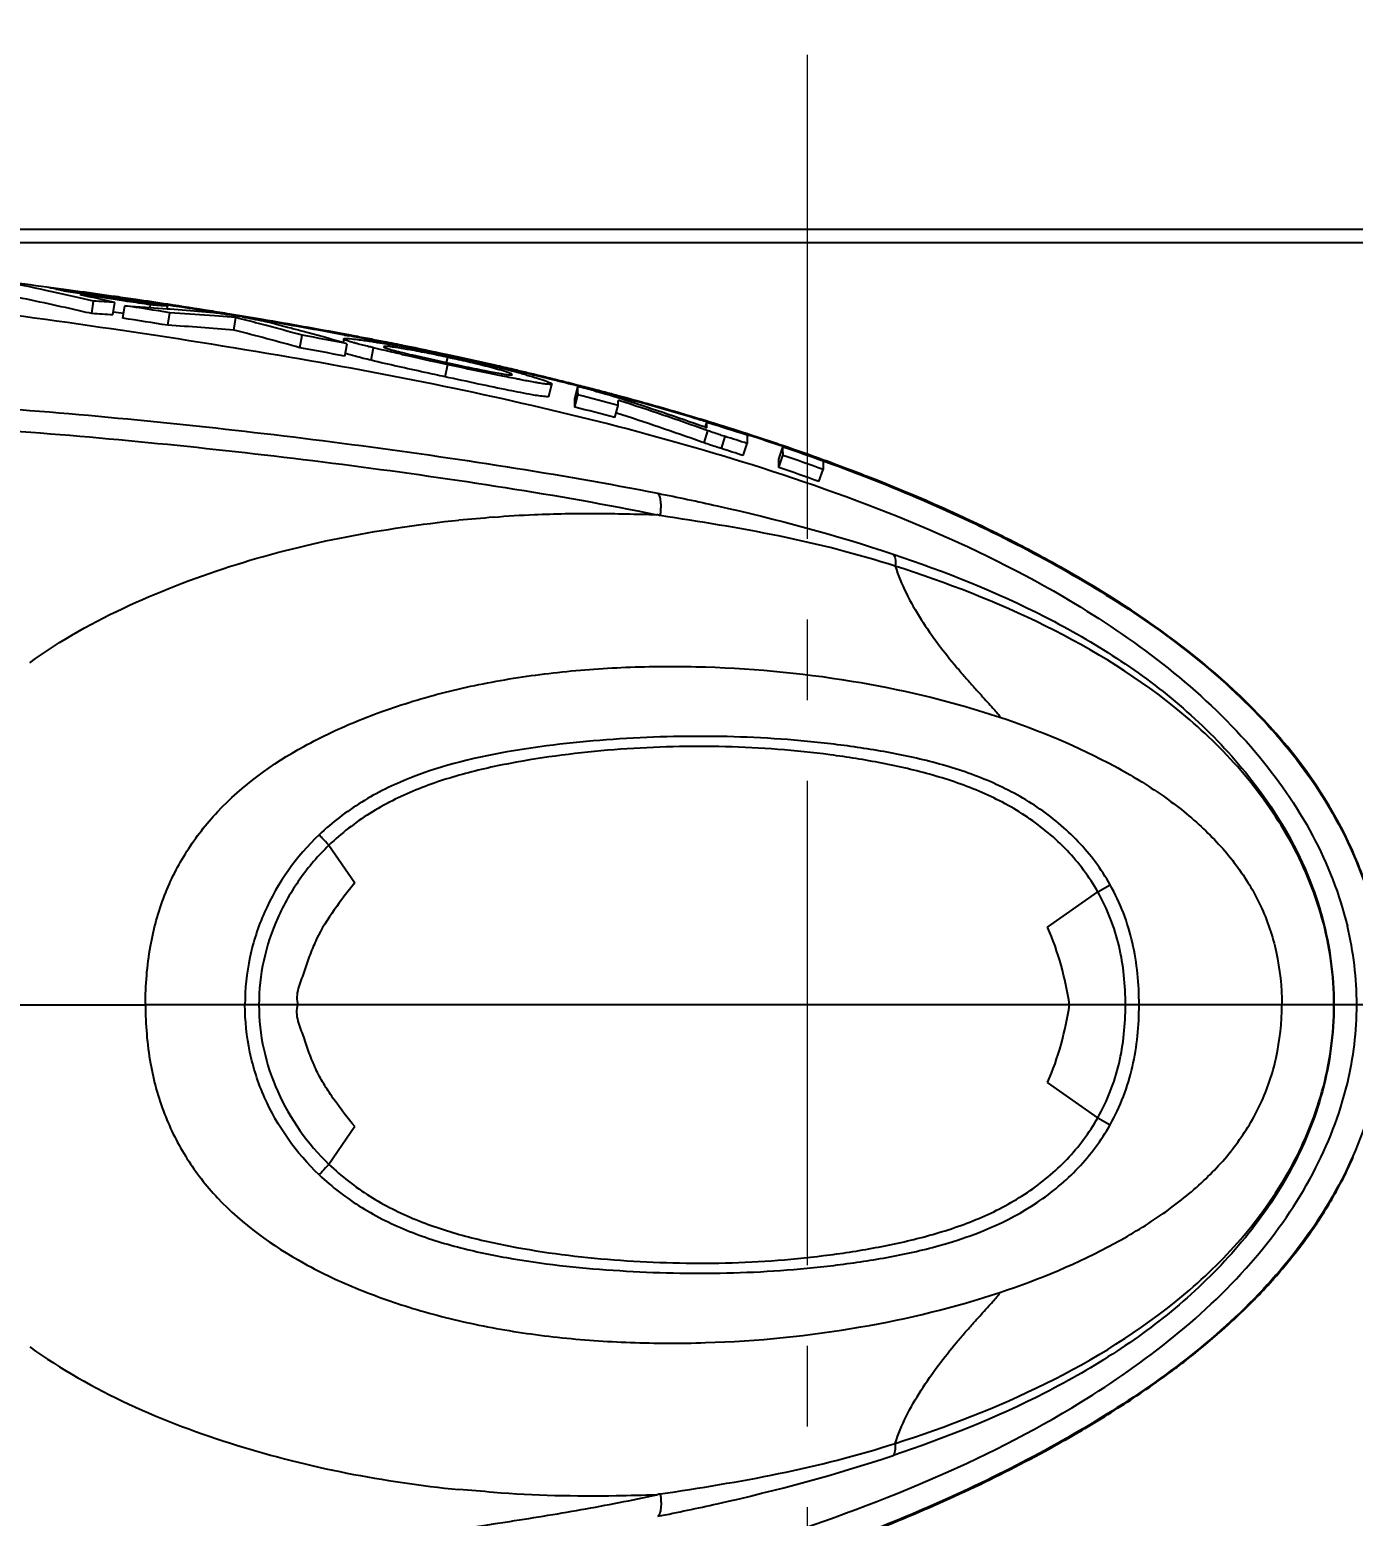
# Model space of a CAD drawing. Header units: millimetres. Extents: x 4086 to 8300, y 123 to 1549.
# Drawn here: x 6913.1 to 6965.2, y 652.8 to 711.3 of the extents above; entities that cross this region are included whole.
import ezdxf
from ezdxf import colors
from ezdxf.entities.mleader import LeaderData, LeaderLine
from ezdxf.math import Vec2, Vec3

# ---------------------------------------------------------------- set-up
doc = ezdxf.new("R2010")
doc.units = ezdxf.units.MM
doc.linetypes.add('CENTER2', pattern=[28.575, 19.05, -3.175, 3.175, -3.175])
doc.layers.add('00_COMPONENTS', color=7, linetype='Continuous')
for name, color, linetype, lineweight in [('中心线层', 7, 'CENTER2', 0), ('标注层', 7, 'Continuous', 0), ('细线层', 7, 'Continuous', 0)]:
    doc.layers.add(name, color=color, linetype=linetype, lineweight=lineweight)
doc.styles.get("Standard").update_dxf_attribs({"font": 'simsun.ttc'})
doc.styles.add('思源黑', font='SourceHanSansCN-Normal.ttf')
doc.dimstyles.new('半径标注', dxfattribs={"dimtxt": 7, "dimasz": 6, "dimexe": 1.25, "dimexo": 0.625, "dimgap": 1, "dimtad": 1, "dimtoh": 1, "dimlfac": 2, "dimdsep": 46, "dimtxsty": '思源黑', "dimcen": 2.5, "dimadec": 0, "dimazin": 0, "dimtfac": 1, "dimtmove": 0, "dimatfit": 3, "dimfxl": 1, "dimarcsym": 0})
doc.dimstyles.new('尺寸标注_细节_1_2比例', dxfattribs={"dimtxt": 7, "dimasz": 6, "dimexe": 2, "dimexo": 1.5, "dimgap": 1, "dimtad": 1, "dimlfac": 2, "dimdsep": 46, "dimtxsty": '思源黑', "dimcen": 0.09, "dimadec": 0, "dimazin": 0, "dimtp": 0.01, "dimtm": 0.01, "dimtfac": 1, "dimtofl": 0, "dimtmove": 0, "dimatfit": 3, "dimfxl": 1, "dimtolj": 1, "dimarcsym": 0})

# ---------------------------------------------------------------- blocks, each defined once
blk = doc.blocks.new('*D1549')
at = {"color": 0, "lineweight": -2}
for p, q in [((6775.201, 718.53), (6817.896, 765.879)), ((6978.065, 765.879), (6817.896, 765.879)), ((6769.174, 711.846), (6771.183, 714.074)), ((6765.156, 707.39), (6761.138, 702.934))]:
    blk.add_line(p, q, dxfattribs=at)
at = {"color": 0}
for points in [[(6774.458, 719.199), (6775.944, 717.86), (6771.183, 714.074)], [(6765.899, 706.72), (6764.413, 708.059), (6769.174, 711.846)]]:
    blk.add_solid(points, dxfattribs=at)
at = {"layer": 'Defpoints', "color": 0}
for p in [(6771.183, 714.074), (6769.174, 711.846)]:
    blk.add_point(p, dxfattribs=at)
at = {"color": 0, "insert": (6900.587, 773.972), "char_height": 7, "attachment_point": 5}
blk.add_mtext('\\A1;{\\fSource Han Sans CN Normal|b0|i0|c134|p34;φ6{\\H0.7x;\\S+0.012^ 0;} \\C7;Penetration\\C256; (Locating Hole)}', dxfattribs=at)
blk = doc.blocks.new('*D1559')
at = {"layer": 'Defpoints', "color": 0}
for p in [(6884.678, 702.96), (6884.678, 642.96), (6984.824, 642.96)]:
    blk.add_point(p, dxfattribs=at)
at = {"layer": '细线层', "color": 0, "lineweight": -2}
for p, q in [((6886.178, 702.96), (6986.824, 702.96)), ((6984.824, 696.96), (6984.824, 648.96)), ((6886.178, 642.96), (6986.824, 642.96))]:
    blk.add_line(p, q, dxfattribs=at)
at = {"layer": '细线层', "color": 0}
for points in [[(6985.824, 696.96), (6983.824, 696.96), (6984.824, 702.96)], [(6983.824, 648.96), (6985.824, 648.96), (6984.824, 642.96)]]:
    blk.add_solid(points, dxfattribs=at)
at = {"layer": '细线层', "color": 0, "insert": (6980.198, 672.96), "char_height": 7, "attachment_point": 5, "rotation": 90, "style": '思源黑'}
blk.add_mtext('\\A1;120', dxfattribs=at)
blk = doc.blocks.new('*D1560')
at = {"layer": 'Defpoints', "color": 0}
for p in [(6879.829, 703.489), (7003.528, 703.489), (6879.829, 642.431)]:
    blk.add_point(p, dxfattribs=at)
at = {"layer": '细线层', "color": 0, "lineweight": -2}
for p, q in [((6881.329, 703.489), (7005.528, 703.489)), ((7003.528, 648.431), (7003.528, 697.489)), ((6881.329, 642.431), (7005.528, 642.431))]:
    blk.add_line(p, q, dxfattribs=at)
at = {"layer": '细线层', "color": 0}
for points in [[(7004.528, 697.489), (7002.528, 697.489), (7003.528, 703.489)], [(7002.528, 648.431), (7004.528, 648.431), (7003.528, 642.431)]]:
    blk.add_solid(points, dxfattribs=at)
at = {"layer": '细线层', "color": 0, "insert": (6998.902, 672.96), "char_height": 7, "attachment_point": 5, "rotation": 90, "style": '思源黑'}
blk.add_mtext('\\A1;122.12', dxfattribs=at)

msp = doc.modelspace()

# ---------------------------------------------------------------- linework, layer by layer
at = {"layer": '00_COMPONENTS', "color": 7, "linetype": 'Continuous'}
for p, q in [((6914.3883, 700.9289), (6913.7256, 701.0736)), ((6913.8402, 701.1896), (6913.7534, 701.2011)), ((6914.4237, 701.1118), (6913.8402, 701.1896)), ((6914.1065, 701.1247), (6914.4198, 701.0827)), ((6914.4407, 700.9174), (6914.3883, 700.9289)), ((6914.4164, 701.0585), (6915.0629, 700.9676)), ((6914.4198, 701.0827), (6915.0667, 700.9946)), ((6915.0703, 701.0239), (6914.4237, 701.1118)), ((6915.0259, 700.7864), (6914.4407, 700.9174)), ((6915.0556, 700.9166), (6915.5192, 700.8123)), ((6915.0629, 700.9676), (6915.6327, 700.8861)), ((6915.6327, 700.8861), (6915.8061, 700.8611)), ((6915.8061, 700.8611), (6916.4543, 700.7663)), ((6915.5998, 700.6549), (6915.0259, 700.7864)), ((6915.5275, 700.1605), (6915.5998, 700.6549)), ((6916.3564, 700.108), (6916.43, 700.6022)), ((6916.8547, 700.654), (6916.4467, 700.7147)), ((6916.4543, 700.7663), (6916.8622, 700.7057)), ((6916.4582, 700.7992), (6916.8661, 700.7404)), ((6916.7529, 699.978), (6916.8277, 700.472)), ((6916.8277, 700.472), (6917.8348, 700.4036)), ((6916.9251, 700.6434), (6916.8547, 700.654)), ((6916.8622, 700.7057), (6917.1693, 700.6597)), ((6917.8263, 700.4038), (6917.8417, 700.5041)), ((6917.8348, 700.4036), (6917.9739, 700.3937)), ((6917.9739, 700.3937), (6918.4985, 700.3553)), ((6918.4905, 700.3551), (6918.506, 700.4547)), ((6918.4985, 700.3553), (6918.6099, 700.347)), ((6918.5119, 700.4958), (6918.559, 700.4886)), ((6918.6099, 700.347), (6919.0882, 700.3105)), ((6919.0882, 700.3105), (6920.1709, 700.2238)), ((6916.7815, 700.1596), (6916.373, 700.2205)), ((6918.5204, 699.7037), (6918.5988, 700.1972)), ((6920.3535, 700.0705), (6920.1604, 700.0854)), ((6920.1729, 700.2366), (6920.2248, 700.2282)), ((6921.2011, 700.0028), (6920.3535, 700.0705)), ((6921.4501, 700.0611), (6920.9605, 700.1416)), ((6921.1181, 699.5101), (6921.2011, 700.0028)), ((6921.6059, 700.0352), (6921.4501, 700.0611)), ((6921.9502, 699.9447), (6922.2344, 699.8965)), ((6922.196, 699.7452), (6922.0824, 699.7751)), ((6923.7154, 698.8176), (6923.8053, 699.309)), ((6925.4423, 699.1608), (6925.4131, 699.0077)), ((6925.4422, 699.1608), (6925.4436, 699.1636)), ((6925.4721, 699.3179), (6925.6343, 699.2874)), ((6925.638, 699.3207), (6925.4769, 699.351)), ((6925.8219, 699.2859), (6925.638, 699.3207)), ((6925.4824, 698.4858), (6925.5768, 698.9764)), ((6926.5203, 698.3231), (6926.6174, 698.8132)), ((6926.9812, 699.0277), (6927.0356, 699.017)), ((6927.0048, 698.8597), (6927.0017, 698.856)), ((6929.5919, 698.5255), (6929.5386, 698.5369)), ((6929.967, 698.4446), (6929.5919, 698.5255)), ((6929.425, 697.6744), (6929.5306, 698.1627)), ((6929.4859, 698.2333), (6929.5302, 698.439)), ((6929.53, 698.4952), (6929.5886, 698.4826)), ((6929.5754, 698.4292), (6929.5302, 698.439)), ((6929.532, 698.5041), (6929.5872, 698.4923)), ((6929.5872, 698.4923), (6929.8372, 698.4385)), ((6931.057, 698.1696), (6931.3801, 698.0965)), ((6932.0708, 697.7586), (6932.0679, 697.7662)), ((6933.5107, 696.9034), (6933.6302, 697.3885)), ((6933.6304, 697.3902), (6933.6301, 697.3885)), ((6933.6312, 697.3923), (6933.6304, 697.3902)), ((6934.6688, 697.3382), (6934.3819, 697.411)), ((6933.5116, 696.9072), (6933.5109, 696.9051)), ((6934.5292, 696.8061), (6934.6528, 697.2902)), ((6934.5324, 696.4816), (6934.6559, 696.9657)), ((6935.1226, 697.1884), (6935.2834, 697.1467)), ((6936.269, 696.8327), (6936.3254, 696.8147)), ((6936.2797, 696.8828), (6936.3297, 696.8694)), ((6936.3361, 696.9009), (6936.2873, 696.9141)), ((6936.1108, 696.0675), (6936.2408, 696.5499)), ((6936.2994, 696.7295), (6936.2419, 696.7479)), ((6939.6585, 695.6884), (6939.7242, 695.665)), ((6939.6645, 695.6832), (6939.7233, 695.8755)), ((6939.724, 695.8753), (6939.7835, 695.8571)), ((6939.7296, 695.8931), (6939.7919, 695.8741)), ((6939.7996, 695.9053), (6939.7391, 695.9238)), ((6939.6182, 695.0738), (6939.5268, 695.1066)), ((6939.6182, 695.0738), (6939.7645, 695.5514)), ((6939.7645, 695.5514), (6939.6931, 695.5771)), ((6940.2995, 694.8481), (6940.4492, 695.3248)), ((6941.1557, 694.575), (6941.3095, 695.0503)), ((6941.3176, 695.3941), (6941.4112, 695.3637)), ((6941.4179, 695.3947), (6941.3271, 695.4242)), ((6942.5581, 694.4353), (6942.7196, 694.9081)), ((6942.5603, 694.1074), (6942.7219, 694.5802)), ((6944.1273, 693.5552), (6944.2977, 694.0249)), ((6944.1909, 694.4111), (6944.3055, 694.3695)), ((6944.3055, 694.3695), (6944.4139, 694.33)), ((6944.4197, 694.3608), (6944.3161, 694.3985)), ((6951.2129, 691.4715), (6951.1423, 691.5066)), ((6924.8592, 679.24), (6925.8811, 677.7545)), ((6955.1056, 677.4081), (6955.5911, 677.6837)), ((6953.1309, 676.0145), (6955.1058, 677.4083)), ((6906.0329, 672.9596), (6917.6392, 672.9595)), ((6962.3464, 672.9595), (6917.6398, 672.9592)), ((6964.3983, 672.9595), (6962.3462, 672.9596)), ((6966.402, 672.9595), (6964.398, 672.9593)), ((6955.1058, 668.5108), (6953.1309, 669.9045)), ((6925.8811, 668.1645), (6924.8592, 666.6791)), ((6955.1059, 668.5108), (6955.5915, 668.2352))]:
    msp.add_line(p, q, dxfattribs=at)
for centre, radius, start, end in [((6878.7336, 443.8191), 259.7532, 82.251805, 82.636074), ((6880.8162, 548.3705), 156.209, 77.838034, 78.474834), ((6878.6985, 536.2911), 168.5944, 77.768801, 77.999235), ((6879.5446, 451.4358), 251.9955, 81.579358, 81.898961), ((6881.4701, 456.6441), 246.6493, 81.844871, 82.171275), ((6881.0944, 453.3347), 250.0086, 81.867524, 82.189383), ((6887.6384, 577.8759), 126.0584, 76.797168, 77.22202), ((6904.9772, 526.6604), 174.3184, 86.232915, 86.506339), ((6882.009, 459.7512), 243.5273, 81.677947, 81.866986), ((6879.8036, 456.0094), 247.2504, 80.972614, 81.387949), ((6883.0165, 467.3569), 235.8254, 81.343195, 81.747451), ((6880.4121, 457.2607), 246.1064, 81.252095, 81.46794), ((6880.9378, 459.97), 243.4015, 81.121093, 81.439434), ((6883.0189, 466.6349), 236.5699, 81.369953, 81.678674), ((6901.4521, 476.0281), 225.0735, 85.654508, 85.824084), ((6884.8192, 478.467), 224.6016, 80.942356, 81.371077), ((6884.6759, 478.2303), 224.8262, 80.915772, 81.332052), ((6886.3659, 488.2087), 214.7379, 80.729144, 80.940699), ((6904.9233, 526.1671), 174.3162, 86.239393, 86.512392), ((6879.8032, 456.0065), 246.7537, 80.972628, 81.387957), ((6907.0288, 528.0648), 172.0232, 85.301994, 86.16962), ((6907.9265, 540.1796), 160.373, 85.624981, 86.184323), ((6884.5112, 481.6218), 221.5096, 80.401768, 80.530118), ((6888.6719, 572.2932), 131.7873, 75.314176, 75.709892), ((6888.0973, 498.7218), 204.0831, 80.369133, 80.549764), ((6894.8521, 595.6886), 107.5893, 74.388788, 75.276737), ((6886.8213, 561.0692), 143.2536, 75.219416, 75.689054), ((6890.1163, 510.8279), 191.7772, 79.376265, 80.358877), ((6890.9556, 515.2676), 187.2924, 79.378665, 80.384429), ((6893.3347, 590.0915), 112.8908, 74.388373, 75.752633), ((6891.1039, 577.3764), 126.3934, 74.987061, 75.210626), ((6888.1855, 504.6875), 197.8542, 79.106471, 79.628445), ((6894.366, 589.5023), 113.8364, 74.1775, 74.991962), ((6893.1429, 527.1196), 175.2068, 79.039745, 79.312874), ((6893.5983, 529.4019), 172.9131, 79.043722, 79.259716), ((6894.0124, 531.6162), 170.627, 78.859173, 79.039308), ((6894.4067, 533.5791), 168.6583, 78.84328, 79.043651), ((6888.1858, 504.688), 197.3541, 79.106538, 79.628511), ((6894.963, 536.4312), 165.719, 78.568575, 78.840786), ((6895.3065, 538.1362), 164.0134, 78.568734, 78.843615), ((6917.7384, 645.2848), 54.4971, 78.928807, 79.763162), ((6976.9229, 918.929), 225.796, 257.416373, 257.884101), ((6895.9144, 541.1401), 160.915, 78.342141, 78.568314), ((6897.1225, 547.0504), 154.9161, 77.921642, 78.573657), ((6915.0946, 631.6604), 68.3757, 78.208661, 78.947036), ((6913.4626, 623.7548), 76.4479, 77.867384, 78.222071), ((6917.1308, 640.8267), 58.9315, 77.854, 78.209491), ((6997.1592, 1009.7828), 318.8742, 257.7554, 258.045936), ((6917.4857, 642.436), 57.2836, 77.523744, 77.816047), ((6898.8682, 555.083), 146.6625, 77.321802, 77.809786), ((6899.4244, 557.7244), 143.9966, 77.175799, 77.754189), ((6900.5548, 562.5573), 139.0003, 76.877924, 77.187355), ((6900.6941, 563.3231), 138.2558, 76.862517, 77.173875), ((6919.7602, 650.7132), 48.763, 75.66729, 76.200678), ((6921.3563, 656.9778), 42.2982, 75.250731, 75.661299), ((6901.4065, 566.2148), 135.2449, 76.645734, 76.877536), ((6901.418, 566.4281), 135.0674, 76.629734, 76.862186), ((6958.4839, 827.2566), 132.2955, 258.05911, 258.276635), ((6924.22, 667.8351), 31.0697, 74.294556, 75.260346), ((6902.419, 570.468), 130.8729, 76.184755, 76.646934), ((6902.2849, 570.0653), 131.3284, 76.170538, 76.630753), ((6903.676, 575.5807), 125.6078, 75.719299, 76.184646), ((6903.2188, 573.8658), 127.4148, 75.843003, 76.1698), ((6904.1209, 577.3891), 123.7274, 75.414445, 75.712303), ((6904.5264, 578.8977), 121.8517, 74.913322, 75.684333), ((6904.5482, 579.0176), 122.062, 75.493919, 75.7181), ((6904.2066, 577.7651), 123.3924, 75.408828, 75.707465), ((6905.2716, 581.8056), 119.1817, 75.169142, 75.41504), ((6904.7683, 579.9244), 121.1612, 75.166729, 75.408637), ((6901.2875, 587.2151), 115.064, 72.300894, 72.561068), ((6905.8144, 583.8554), 117.0612, 74.915044, 75.169153), ((6905.3629, 582.1684), 118.8398, 74.916929, 75.166907), ((6904.0507, 595.8006), 106.0448, 70.379955, 72.280967), ((6907.6542, 590.578), 110.0915, 73.323085, 74.90208), ((6908.5036, 593.5569), 107.0263, 73.031336, 74.926833), ((6904.528, 578.9036), 121.346, 74.913361, 75.684406), ((6904.708, 598.1135), 103.0534, 70.252746, 72.224247), ((6923.7683, 696.7406), 12.4739, 359.123759, 0.033117), ((6904.6988, 598.094), 103.5739, 70.252988, 72.235735), ((6909.4723, 596.7259), 103.6805, 73.032306, 73.310551), ((6918.9589, 695.6465), 20.7657, 0.050781, 0.631887), ((6910.4471, 599.9745), 100.2701, 72.072674, 72.987913), ((6910.2759, 599.3558), 100.9305, 72.680653, 72.995987), ((6911.1981, 602.4212), 97.7615, 72.049897, 72.988479), ((6911.3157, 602.6808), 97.4467, 72.068468, 72.682307), ((6910.7089, 600.6112), 99.2731, 72.045173, 72.567565), ((6912.9352, 607.6666), 92.2045, 71.148707, 72.010957), ((6912.6149, 606.8036), 93.1558, 71.358764, 71.989484), ((6913.2609, 608.7263), 91.1275, 71.126663, 71.357229), ((6910.7127, 600.6231), 98.761, 72.045151, 72.567604), ((6914.791, 612.9997), 86.539, 70.063502, 71.170549), ((6914.8158, 612.8774), 86.3371, 70.032273, 71.142117), ((6914.8067, 613.1335), 86.4261, 70.123556, 71.151782), ((6914.345, 611.8646), 87.8072, 70.042195, 71.133602), ((6914.8111, 612.8638), 85.8519, 70.032447, 71.142094), ((6927.1232, 643.0249), 54.1053, 61.382183, 63.561402), ((6928.4054, 645.4034), 51.4035, 60.056917, 61.366944), ((6952.1346, 672.9496), 13.1637, 0.043147, 13.636921), ((6952.1994, 672.9612), 13.0989, 346.331246, 359.993565), ((6950.1242, 673.5857), 16.4288, 332.949079, 336.228232), ((6947.404, 675.2908), 19.6433, 321.546681, 324.899843), ((6943.0209, 679.2875), 25.5817, 311.55065, 314.549694), ((6936.2605, 687.903), 36.541, 302.72839, 306.440044), ((6931.059, 695.9469), 46.1201, 299.760541, 302.761615), ((6928.3049, 700.6965), 51.6104, 298.634713, 299.797458)]:
    msp.add_arc(centre, radius, start, end, dxfattribs=at)
for points, knots in [([(6888.4633, 702.224), (6893.1242, 702.0339), (6902.428, 701.364), (6914.0244, 699.9603), (6923.1322, 698.5157), (6931.712, 696.9092), (6937.9116, 695.3631), (6941.882, 694.0991)], [0, 0, 0, 0, 0.2584084, 0.5164259, 0.6468637, 0.7691746, 1, 1, 1, 1]), ([(6915.5275, 700.1605), (6915.2396, 700.2273), (6914.054, 700.4973), (6912.8643, 700.7499), (6911.9624, 700.9343)], [0, 0, 0, 0, 0.2429638, 1, 1, 1, 1]), ([(6920.1709, 700.2238), (6920.2753, 700.2152), (6920.5371, 700.177), (6920.7986, 700.1389), (6920.956, 700.1126)], [0, 0, 0, 0, 0.3964005, 1, 1, 1, 1]), ([(6921.4453, 700.0304), (6921.5897, 700.006), (6921.8519, 699.9564), (6922.1145, 699.9072), (6922.2313, 699.8774)], [0, 0, 0, 0, 0.5483866, 1, 1, 1, 1]), ([(6925.5569, 699.0986), (6925.5271, 699.1093), (6925.4956, 699.1235), (6925.44, 699.1487), (6925.4423, 699.1607)], [0, 0, 0, 0, 0.720335, 1, 1, 1, 1]), ([(6925.4435, 699.1666), (6925.446, 699.1795), (6925.512, 699.1813), (6925.5487, 699.1828), (6925.5827, 699.1814)], [0, 0, 0, 0, 0.2795196, 1, 1, 1, 1]), ([(6925.9554, 698.9801), (6925.9134, 698.9913), (6925.7798, 699.028), (6925.6464, 699.0663), (6925.5569, 699.0986)], [0, 0, 0, 0, 0.3136996, 1, 1, 1, 1]), ([(6925.5827, 699.1814), (6925.6961, 699.1766), (6925.9843, 699.1445), (6926.271, 699.1048), (6926.4451, 699.0788)], [0, 0, 0, 0, 0.3920268, 1, 1, 1, 1]), ([(6926.5203, 698.3231), (6926.3097, 698.374), (6925.965, 698.4602), (6925.6216, 698.5533), (6925.4903, 698.5982)], [0, 0, 0, 0, 0.6096408, 1, 1, 1, 1]), ([(6926.6174, 698.8132), (6926.555, 698.8283), (6926.3339, 698.8822), (6926.1132, 698.9378), (6925.9554, 698.9801)], [0, 0, 0, 0, 0.282248, 1, 1, 1, 1]), ([(6926.4451, 699.0788), (6926.5179, 699.0677), (6926.8446, 699.0165), (6927.1705, 698.9601), (6927.4234, 698.9144)], [0, 0, 0, 0, 0.2227254, 1, 1, 1, 1]), ([(6927.73, 698.5569), (6927.6296, 698.5794), (6927.2584, 698.6632), (6926.8875, 698.7488), (6926.6174, 698.8132)], [0, 0, 0, 0, 0.2703709, 1, 1, 1, 1]), ([(6927.0019, 698.8559), (6927.0008, 698.8506), (6927.021, 698.8371), (6927.0532, 698.8225), (6927.1158, 698.7996), (6927.2426, 698.7597), (6927.4604, 698.6996), (6927.6491, 698.6515), (6927.7575, 698.6245)], [0, 0, 0, 0, 0.0206991, 0.0702332, 0.150814, 0.2628621, 0.5778373, 1, 1, 1, 1]), ([(6927.2888, 698.8537), (6927.2476, 698.8586), (6927.1785, 698.8658), (6927.0881, 698.8719), (6927.0384, 698.8703), (6927.0081, 698.8665), (6927.0048, 698.8597)], [0, 0, 0, 0, 0.4336442, 0.7367473, 0.9206396, 1, 1, 1, 1]), ([(6928.1297, 698.7199), (6928.0438, 698.7356), (6927.7643, 698.7849), (6927.484, 698.8307), (6927.2888, 698.8537)], [0, 0, 0, 0, 0.3074932, 1, 1, 1, 1]), ([(6927.7575, 698.6245), (6927.8845, 698.5934), (6928.4741, 698.4534), (6929.0659, 698.3232), (6929.5305, 698.2236)], [0, 0, 0, 0, 0.2157664, 1, 1, 1, 1]), ([(6929.1725, 698.5148), (6929.0746, 698.5352), (6928.7276, 698.6066), (6928.3798, 698.6744), (6928.1297, 698.7199)], [0, 0, 0, 0, 0.2822305, 1, 1, 1, 1]), ([(6929.425, 697.6744), (6929.1591, 697.7315), (6928.1895, 697.9415), (6927.2207, 698.1561), (6926.5203, 698.3231)], [0, 0, 0, 0, 0.2741885, 1, 1, 1, 1]), ([(6929.5305, 698.2236), (6929.6942, 698.188), (6930.2902, 698.0599), (6930.8872, 697.936), (6931.3217, 697.8545)], [0, 0, 0, 0, 0.2747809, 1, 1, 1, 1]), ([(6929.5886, 698.4826), (6929.7522, 698.4473), (6930.3545, 698.3153), (6930.9551, 698.1759), (6931.3912, 698.0687)], [0, 0, 0, 0, 0.2714919, 1, 1, 1, 1]), ([(6930.8245, 698.1429), (6930.7482, 698.1617), (6930.4276, 698.2392), (6930.1061, 698.3125), (6929.8609, 698.3668)], [0, 0, 0, 0, 0.2384659, 1, 1, 1, 1]), ([(6931.7173, 697.9039), (6931.66, 697.9214), (6931.3642, 698.0076), (6931.0655, 698.0837), (6930.8245, 698.1429)], [0, 0, 0, 0, 0.1946686, 1, 1, 1, 1]), ([(6888.4633, 697.3569), (6892.6513, 697.3183), (6898.9227, 697.1968), (6907.258, 696.78), (6913.4646, 696.3478), (6919.6293, 695.7721), (6925.7427, 695.04), (6931.801, 694.1721), (6935.8105, 693.4826), (6937.7993, 693.0881)], [0, 0, 0, 0, 0.253384, 0.3794, 0.5048772, 0.6297558, 0.7539434, 0.8773345, 1, 1, 1, 1]), ([(6933.3792, 696.8927), (6933.2034, 696.9059), (6932.724, 696.9886), (6931.8476, 697.1573), (6930.705, 697.3986), (6929.8658, 697.5791), (6929.425, 697.6744)], [0, 0, 0, 0, 0.1312313, 0.3611951, 0.6644866, 1, 1, 1, 1]), ([(6931.3217, 697.8545), (6931.4271, 697.8352), (6931.6108, 697.8025), (6931.8245, 697.7688), (6931.9507, 697.7536), (6932.0139, 697.7492), (6932.0477, 697.7492), (6932.0703, 697.7533), (6932.0715, 697.7584)], [0, 0, 0, 0, 0.4229073, 0.7383187, 0.8501456, 0.9302406, 0.9793157, 1, 1, 1, 1]), ([(6932.4719, 697.5455), (6932.4056, 697.5583), (6932.1158, 697.6153), (6931.8264, 697.6745), (6931.6032, 697.7208)], [0, 0, 0, 0, 0.2286157, 1, 1, 1, 1]), ([(6932.0679, 697.7662), (6932.0616, 697.7773), (6932.0245, 697.7949), (6931.9575, 697.8252), (6931.8491, 697.8624), (6931.7655, 697.8892), (6931.7173, 697.9039)], [0, 0, 0, 0, 0.1008694, 0.3012433, 0.6003711, 1, 1, 1, 1]), ([(6933.1134, 697.4291), (6933.0677, 697.4366), (6932.8535, 697.4728), (6932.6399, 697.513), (6932.4719, 697.5455)], [0, 0, 0, 0, 0.2128641, 1, 1, 1, 1]), ([(6932.6303, 697.7448), (6932.7768, 697.7031), (6933.0297, 697.629), (6933.3199, 697.5357), (6933.4864, 697.4749), (6933.5667, 697.4403), (6933.6086, 697.419), (6933.633, 697.3993), (6933.6313, 697.3923)], [0, 0, 0, 0, 0.4281895, 0.7422857, 0.8527522, 0.9315261, 0.9795996, 1, 1, 1, 1]), ([(6933.6302, 697.3885), (6933.6271, 697.3759), (6933.5643, 697.3752), (6933.4795, 697.3772), (6933.3111, 697.3983), (6933.187, 697.4171), (6933.1134, 697.4291)], [0, 0, 0, 0, 0.0743076, 0.2633342, 0.5716057, 1, 1, 1, 1]), ([(6933.5107, 696.9034), (6933.5076, 696.8912), (6933.4464, 696.89), (6933.4111, 696.8903), (6933.3792, 696.8927)], [0, 0, 0, 0, 0.2830473, 1, 1, 1, 1]), ([(6934.5336, 696.4813), (6934.5336, 696.5093), (6934.5332, 696.6176), (6934.5311, 696.7259), (6934.5292, 696.8061)], [0, 0, 0, 0, 0.2590285, 1, 1, 1, 1]), ([(6934.6572, 696.9653), (6934.6572, 696.9934), (6934.6567, 697.1017), (6934.6546, 697.21), (6934.6528, 697.2902)], [0, 0, 0, 0, 0.2590322, 1, 1, 1, 1]), ([(6935.2786, 697.1291), (6935.3252, 697.117), (6935.4899, 697.073), (6935.6542, 697.0272), (6935.7709, 696.9904)], [0, 0, 0, 0, 0.2823413, 1, 1, 1, 1]), ([(6888.5834, 696.46), (6890.6747, 696.4432), (6894.8501, 696.3935), (6901.0996, 696.2151), (6907.32, 695.9135), (6913.506, 695.4925), (6919.6497, 694.9257), (6925.7431, 694.2066), (6931.7808, 693.3511), (6935.774, 692.652), (6937.7523, 692.2463)], [0, 0, 0, 0, 0.1269591, 0.2534781, 0.3795075, 0.504986, 0.6298412, 0.7540087, 0.8774096, 1, 1, 1, 1]), ([(6940.2995, 694.8481), (6940.2373, 694.8677), (6940.0096, 694.941), (6939.7818, 695.0145), (6939.6182, 695.0738)], [0, 0, 0, 0, 0.2726898, 1, 1, 1, 1]), ([(6940.4492, 695.3248), (6940.3866, 695.3444), (6940.1578, 695.4181), (6939.9289, 695.492), (6939.7645, 695.5514)], [0, 0, 0, 0, 0.2727095, 1, 1, 1, 1]), ([(6941.8822, 694.0988), (6944.1121, 693.384), (6948.4248, 691.8306), (6952.5379, 689.7754), (6954.4424, 688.6029)], [0, 0, 0, 0, 0.5114885, 1, 1, 1, 1]), ([(6944.4139, 694.33), (6946.9659, 693.3987), (6950.7319, 691.8037), (6955.4735, 689.1395), (6958.8379, 686.8248), (6961.8607, 684.0692), (6964.3461, 680.8094), (6966.0236, 677.0542), (6966.4007, 674.3261), (6966.402, 672.9709)], [0, 0, 0, 0, 0.2501455, 0.3752687, 0.5003693, 0.6254085, 0.7503727, 0.875218, 1, 1, 1, 1]), ([(6951.1423, 691.5066), (6949.508, 692.3168), (6947.272, 693.2917), (6944.9937, 694.1514), (6944.4197, 694.3608)], [0, 0, 0, 0, 0.7490796, 1, 1, 1, 1]), ([(6937.7993, 693.0882), (6938.5803, 692.9346), (6941.6985, 692.2784), (6944.7844, 691.4537), (6947.0522, 690.6966)], [0, 0, 0, 0, 0.2497697, 1, 1, 1, 1]), ([(6937.8941, 692.213), (6937.9212, 692.3963), (6937.9386, 692.6537), (6937.8878, 692.9489), (6937.8345, 693.0572), (6937.7993, 693.0881)], [0, 0, 0, 0, 0.6174934, 0.8439197, 1, 1, 1, 1]), ([(6931.3378, 692.1532), (6931.8721, 692.1968), (6933.2088, 692.2811), (6935.3489, 692.307), (6936.9523, 692.2763), (6937.7524, 692.2464)], [0, 0, 0, 0, 0.250572, 0.625768, 1, 1, 1, 1]), ([(6947.1402, 690.2203), (6945.6347, 690.7013), (6942.5696, 691.4836), (6939.4508, 691.9723), (6937.8939, 692.2106)], [0, 0, 0, 0, 0.5008658, 1, 1, 1, 1]), ([(6913.0862, 686.4218), (6914.3032, 687.3155), (6916.9627, 688.7774), (6921.182, 690.3682), (6925.5357, 691.4589), (6928.4882, 691.8724), (6929.9644, 692.0373)], [0, 0, 0, 0, 0.2521812, 0.5027279, 0.7519335, 1, 1, 1, 1]), ([(6947.0521, 690.6965), (6947.1009, 690.6549), (6947.1541, 690.4823), (6947.1495, 690.3205), (6947.1403, 690.2202)], [0, 0, 0, 0, 0.3890042, 1, 1, 1, 1]), ([(6947.0522, 690.6966), (6949.1002, 690.0145), (6952.1268, 688.809), (6955.8916, 686.6512), (6958.5225, 684.6842), (6960.8633, 682.3274), (6962.7836, 679.5588), (6964.0922, 676.3949), (6964.3951, 674.1058), (6964.3978, 672.96)], [0, 0, 0, 0, 0.2445752, 0.3671994, 0.4907935, 0.6156245, 0.7419785, 0.8701762, 1, 1, 1, 1]), ([(6964.3982, 672.96), (6964.3994, 673.5377), (6964.3139, 674.6916), (6963.8555, 676.9261), (6962.7531, 679.5303), (6960.819, 682.2292), (6957.7139, 685.2302), (6953.1308, 688.042), (6949.1589, 689.5721), (6947.1401, 690.2203)], [0, 0, 0, 0, 0.0664367, 0.1325522, 0.2617088, 0.3880456, 0.5119986, 0.7561576, 1, 1, 1, 1]), ([(6947.1405, 690.2208), (6947.252, 689.8584), (6947.5535, 689.1384), (6948.1415, 688.118), (6948.8181, 687.152), (6949.4164, 686.4043), (6949.8848, 685.8561), (6950.207, 685.4915), (6950.5004, 685.1671), (6950.7556, 684.8878), (6950.9653, 684.6566), (6951.1195, 684.4821), (6951.2131, 684.367), (6951.2498, 684.3094), (6951.2569, 684.2851), (6951.2529, 684.2794)], [0, 0, 0, 0, 0.1561892, 0.3199574, 0.4845325, 0.641588, 0.7143338, 0.7815846, 0.8420738, 0.8944924, 0.9376044, 0.9702889, 0.9912975, 0.9971185, 1, 1, 1, 1]), ([(6966.4151, 673.5964), (6966.3765, 674.5206), (6966.1339, 676.305), (6965.0265, 679.6249), (6962.659, 683.3532), (6958.7353, 687.0302), (6955.6681, 689.0207), (6954.0629, 689.9457)], [0, 0, 0, 0, 0.1297868, 0.2508016, 0.488866, 0.7400573, 1, 1, 1, 1]), ([(6954.4424, 688.6029), (6955.7102, 687.8217), (6958.1639, 686.1121), (6960.3426, 684.0456), (6961.3088, 682.9066)], [0, 0, 0, 0, 0.4992652, 1, 1, 1, 1]), ([(6917.6392, 672.9595), (6917.6392, 673.7307), (6917.7538, 675.1972), (6918.3148, 677.2494), (6919.2189, 679.0445), (6920.908, 681.2059), (6923.2886, 682.9196), (6926.08, 684.2183), (6928.5013, 685.0501), (6931.1166, 685.6749), (6933.8772, 686.0802), (6936.744, 686.2813), (6940.735, 686.2907), (6945.6371, 685.8018), (6949.4702, 684.8727), (6951.2529, 684.2795)], [0, 0, 0, 0, 0.0569438, 0.1079505, 0.1561363, 0.2043674, 0.3093232, 0.3684628, 0.4316162, 0.4979657, 0.5667533, 0.6374076, 0.7099952, 0.8612644, 1, 1, 1, 1]), ([(6951.2528, 684.2794), (6952.8089, 683.7618), (6955.0255, 682.8428), (6957.6529, 681.2497), (6959.2742, 679.9552), (6960.589, 678.5068), (6961.5805, 676.8694), (6962.2129, 674.9995), (6962.3461, 673.6572), (6962.3462, 672.9595)], [0, 0, 0, 0, 0.2894696, 0.4206157, 0.5413906, 0.6543814, 0.7641501, 0.8768547, 1, 1, 1, 1]), ([(6955.5911, 677.6837), (6955.2452, 678.2958), (6954.395, 679.4366), (6952.7634, 680.7988), (6950.8908, 681.7961), (6948.8856, 682.4705), (6946.8226, 682.922), (6944.0391, 683.3333), (6940.5261, 683.578), (6936.3026, 683.4792), (6932.1058, 683.0447), (6928.6519, 682.2383), (6926.1118, 680.9976), (6924.9838, 680.136), (6924.4741, 679.6511)], [0, 0, 0, 0, 0.0624952, 0.1249804, 0.1874743, 0.24996, 0.312464, 0.3749729, 0.4999514, 0.6249531, 0.7499806, 0.8749168, 0.9374729, 1, 1, 1, 1]), ([(6955.1055, 677.4081), (6954.7724, 677.9953), (6953.9521, 679.0905), (6952.3779, 680.4004), (6950.5666, 681.3653), (6948.6223, 682.0313), (6946.6151, 682.4914), (6943.8988, 682.9252), (6940.4614, 683.1864), (6936.3301, 683.0761), (6932.9088, 682.6742), (6930.223, 682.0959), (6928.2673, 681.4633), (6926.432, 680.5472), (6925.3476, 679.71), (6924.8593, 679.2399)], [0, 0, 0, 0, 0.0616837, 0.1235532, 0.1856862, 0.2481252, 0.3108114, 0.3736329, 0.4993442, 0.6251113, 0.75076, 0.8134509, 0.8759054, 0.93807, 1, 1, 1, 1]), ([(6961.3088, 682.9066), (6962.1661, 681.8967), (6963.6669, 679.7462), (6964.628, 677.294), (6964.9272, 676.0532)], [0, 0, 0, 0, 0.5092861, 1, 1, 1, 1]), ([(6924.474, 679.6513), (6923.5733, 678.7949), (6922.4553, 677.2198), (6921.682, 674.8378), (6921.553, 673.5839), (6921.5532, 672.9595)], [0, 0, 0, 0, 0.4987723, 0.7494473, 1, 1, 1, 1]), ([(6924.8592, 679.2401), (6924.438, 678.8326), (6923.6662, 677.9392), (6922.7927, 676.4006), (6922.2301, 674.7218), (6922.1056, 673.5455), (6922.103, 672.9595)], [0, 0, 0, 0, 0.2499882, 0.5000047, 0.7500717, 1, 1, 1, 1]), ([(6924.859, 679.2398), (6924.7701, 679.3337), (6924.6435, 679.4722), (6924.511, 679.6058), (6924.4741, 679.6511)], [0, 0, 0, 0, 0.6887097, 1, 1, 1, 1]), ([(6925.8811, 677.7545), (6925.5944, 677.4137), (6925.0499, 676.7092), (6924.4468, 675.7659), (6924.1514, 675.0434), (6924.001, 674.6241), (6923.9063, 674.3036), (6923.7838, 673.9927), (6923.6649, 673.6807), (6923.5855, 673.3545), (6923.5966, 673.1268), (6923.6237, 673.019)], [0, 0, 0, 0, 0.2501024, 0.4999895, 0.6250246, 0.6875524, 0.7500909, 0.8125778, 0.8750468, 0.9375733, 1, 1, 1, 1]), ([(6956.7308, 672.9595), (6956.7309, 673.777), (6956.584, 675.4199), (6955.9931, 676.973), (6955.5915, 677.6839)], [0, 0, 0, 0, 0.5003091, 1, 1, 1, 1]), ([(6956.1957, 672.9595), (6956.1957, 673.7331), (6956.052, 675.2824), (6955.4842, 676.7415), (6955.1058, 677.4083)], [0, 0, 0, 0, 0.5022236, 1, 1, 1, 1]), ([(6917.6392, 672.9598), (6917.6392, 672.1887), (6917.7538, 670.7221), (6918.3148, 668.6699), (6919.2188, 666.8748), (6920.9079, 664.7133), (6923.2884, 662.9995), (6926.0799, 661.7009), (6928.5011, 660.8691), (6931.1164, 660.2442), (6933.877, 659.8389), (6936.7438, 659.6377), (6940.7348, 659.6284), (6945.6369, 660.1173), (6949.4701, 661.0463), (6951.2528, 661.6396)], [0, 0, 0, 0, 0.0569446, 0.1079517, 0.1561377, 0.2043686, 0.3093238, 0.368463, 0.4316161, 0.4979654, 0.5667529, 0.6374071, 0.7099946, 0.8612636, 1, 1, 1, 1]), ([(6924.4743, 666.2681), (6923.5732, 667.1239), (6922.4537, 668.6986), (6921.6848, 671.0817), (6921.5544, 672.335), (6921.5535, 672.9593)], [0, 0, 0, 0, 0.4987971, 0.7494518, 1, 1, 1, 1]), ([(6922.103, 672.9595), (6922.1049, 672.3737), (6922.2312, 671.1969), (6922.9748, 668.9672), (6924.017, 667.4866), (6924.8592, 666.679)], [0, 0, 0, 0, 0.2504581, 0.5011384, 1, 1, 1, 1]), ([(6925.8811, 668.1646), (6925.597, 668.5076), (6925.1853, 669.035), (6924.6878, 669.7745), (6924.3627, 670.3598), (6924.1508, 670.8756), (6924, 671.2948), (6923.9052, 671.6153), (6923.7829, 671.9262), (6923.6642, 672.2383), (6923.5854, 672.5646), (6923.5965, 672.7923), (6923.6237, 672.9001)], [0, 0, 0, 0, 0.2500453, 0.3750783, 0.5001111, 0.6251191, 0.6876338, 0.7501597, 0.81263, 0.8750777, 0.9375847, 1, 1, 1, 1]), ([(6966.402, 672.9481), (6966.4007, 671.593), (6966.0237, 668.8652), (6964.3464, 665.1102), (6961.8613, 661.8506), (6958.8389, 659.0951), (6955.4749, 656.7804), (6950.7338, 654.1164), (6946.9682, 652.5213), (6944.4165, 651.59)], [0, 0, 0, 0, 0.124783, 0.2496297, 0.3745943, 0.4996322, 0.6247318, 0.7498543, 1, 1, 1, 1]), ([(6964.398, 672.9593), (6964.3961, 671.8135), (6964.0909, 669.5248), (6962.7844, 666.3607), (6960.8639, 663.5927), (6958.5238, 661.2357), (6955.8925, 659.2686), (6952.1275, 657.1102), (6949.1002, 655.9049), (6947.0522, 655.2225)], [0, 0, 0, 0, 0.1298291, 0.2580008, 0.3843272, 0.5091513, 0.632734, 0.7554213, 1, 1, 1, 1]), ([(6947.1401, 655.6988), (6949.1589, 656.347), (6953.1308, 657.8771), (6957.714, 660.6889), (6960.8191, 663.6899), (6962.7531, 666.3888), (6963.8555, 668.993), (6964.3139, 671.2276), (6964.3994, 672.3816), (6964.3982, 672.9593)], [0, 0, 0, 0, 0.2438383, 0.4880027, 0.6119521, 0.7382857, 0.8674401, 0.9335554, 1, 1, 1, 1]), ([(6951.2528, 661.6396), (6952.809, 662.1573), (6955.0255, 663.0762), (6957.6529, 664.6694), (6959.2742, 665.9638), (6960.5889, 667.4123), (6961.5804, 669.0496), (6962.2129, 670.9195), (6962.3461, 672.2618), (6962.3462, 672.9595)], [0, 0, 0, 0, 0.2894697, 0.4206159, 0.5413909, 0.6543818, 0.7641505, 0.876855, 1, 1, 1, 1]), ([(6955.106, 668.5107), (6955.4844, 669.1777), (6956.0523, 670.6368), (6956.1959, 672.1862), (6956.196, 672.9595)], [0, 0, 0, 0, 0.4978888, 1, 1, 1, 1]), ([(6955.5915, 668.2352), (6955.9931, 668.9461), (6956.5841, 670.4993), (6956.7309, 672.1421), (6956.7308, 672.9595)], [0, 0, 0, 0, 0.499735, 1, 1, 1, 1]), ([(6961.3085, 663.0127), (6962.1709, 664.0291), (6963.6728, 666.1796), (6964.629, 668.6332), (6964.9274, 669.8658)], [0, 0, 0, 0, 0.5124343, 1, 1, 1, 1]), ([(6924.4741, 666.268), (6924.9835, 665.7835), (6926.1108, 664.923), (6928.0137, 663.9899), (6930.0329, 663.3601), (6932.7921, 662.8034), (6936.2947, 662.4416), (6940.5152, 662.3398), (6944.027, 662.5874), (6946.8126, 662.9921), (6949.5569, 663.5922), (6952.2214, 664.6645), (6954.3947, 666.4829), (6955.2456, 667.6235), (6955.5911, 668.2354)], [0, 0, 0, 0, 0.0625022, 0.125003, 0.1875216, 0.2500389, 0.375016, 0.5000148, 0.6250022, 0.6875242, 0.7500576, 0.8749514, 0.9375243, 1, 1, 1, 1]), ([(6924.8593, 666.6792), (6925.3476, 666.2091), (6926.4319, 665.3719), (6928.2671, 664.4559), (6930.2225, 663.8233), (6932.908, 663.2451), (6936.3289, 662.8431), (6940.4598, 662.7326), (6943.897, 662.9937), (6946.6133, 663.4272), (6948.6206, 663.8872), (6950.5653, 664.5532), (6952.3771, 665.5181), (6953.9518, 666.8282), (6954.7723, 667.9237), (6955.1055, 668.5109)], [0, 0, 0, 0, 0.0619295, 0.124086, 0.186533, 0.2492161, 0.3748504, 0.500604, 0.6263095, 0.6891296, 0.7518189, 0.8142675, 0.8764191, 0.938305, 1, 1, 1, 1]), ([(6924.8595, 666.6789), (6924.7705, 666.585), (6924.6435, 666.4468), (6924.5113, 666.3128), (6924.474, 666.2678)], [0, 0, 0, 0, 0.6885243, 1, 1, 1, 1]), ([(6963.4751, 663.9957), (6963.5944, 664.1656), (6964.0578, 664.8489), (6964.4748, 665.5638), (6964.7557, 666.1141)], [0, 0, 0, 0, 0.2514973, 1, 1, 1, 1]), ([(6954.4418, 657.3171), (6955.71, 658.0978), (6958.1638, 659.807), (6960.3427, 661.8734), (6961.3085, 663.0127)], [0, 0, 0, 0, 0.4992652, 1, 1, 1, 1]), ([(6960.9672, 661.0569), (6961.1306, 661.218), (6961.7672, 661.8629), (6962.3663, 662.545), (6962.7869, 663.0751)], [0, 0, 0, 0, 0.2532811, 1, 1, 1, 1]), ([(6947.1402, 655.6988), (6947.2515, 656.0613), (6947.5541, 656.7809), (6948.1415, 657.8016), (6948.8183, 658.7673), (6949.4165, 659.515), (6949.8849, 660.0631), (6950.2071, 660.4277), (6950.5004, 660.752), (6950.7557, 661.0313), (6950.9653, 661.2624), (6951.1196, 661.4369), (6951.2131, 661.5519), (6951.2497, 661.6097), (6951.2569, 661.6338), (6951.2529, 661.6396)], [0, 0, 0, 0, 0.1562586, 0.3199804, 0.4845619, 0.6416057, 0.7143475, 0.7815957, 0.8420825, 0.8944986, 0.9376109, 0.9702951, 0.9912895, 0.9971109, 1, 1, 1, 1]), ([(6957.9652, 658.5065), (6958.1407, 658.6365), (6958.8327, 659.1598), (6959.503, 659.7121), (6959.9888, 660.1429)], [0, 0, 0, 0, 0.2516526, 1, 1, 1, 1]), ([(6913.0859, 659.4972), (6915.525, 657.749), (6919.7397, 655.9203), (6925.5323, 654.4603), (6928.4866, 654.0317), (6929.9642, 653.8819)], [0, 0, 0, 0, 0.5019667, 0.7515587, 1, 1, 1, 1]), ([(6941.8822, 651.8203), (6944.0982, 652.5257), (6948.41, 654.0824), (6952.5225, 656.1378), (6954.4418, 657.3171)], [0, 0, 0, 0, 0.5079656, 1, 1, 1, 1]), ([(6937.7993, 652.831), (6938.58, 652.9856), (6941.6989, 653.6385), (6944.784, 654.4665), (6947.0521, 655.2226)], [0, 0, 0, 0, 0.2497509, 1, 1, 1, 1]), ([(6937.8939, 653.7085), (6939.4508, 653.9468), (6942.5696, 654.4355), (6945.6347, 655.2178), (6947.1402, 655.6988)], [0, 0, 0, 0, 0.4991343, 1, 1, 1, 1]), ([(6944.4029, 651.5522), (6945.1452, 651.8228), (6948.0912, 652.9443), (6950.9642, 654.2667), (6953.0377, 655.3987)], [0, 0, 0, 0, 0.2506225, 1, 1, 1, 1]), ([(6947.0521, 655.2226), (6947.1022, 655.2654), (6947.1538, 655.4389), (6947.1493, 655.6004), (6947.1404, 655.6988)], [0, 0, 0, 0, 0.399947, 1, 1, 1, 1]), ([(6888.5834, 649.4591), (6890.6747, 649.4757), (6894.8501, 649.5253), (6901.0996, 649.7044), (6907.3201, 650.0051), (6913.5061, 650.4271), (6919.65, 650.9924), (6925.7433, 651.7126), (6930.7821, 652.4325), (6934.7832, 653.0775), (6936.766, 653.4638), (6937.7524, 653.6727)], [0, 0, 0, 0, 0.1269569, 0.2534751, 0.3795035, 0.5049802, 0.6298337, 0.7539985, 0.877402, 0.9387934, 1, 1, 1, 1]), ([(6937.7524, 653.6727), (6937.2193, 653.6529), (6935.0812, 653.6004), (6932.9379, 653.6345), (6931.3378, 653.7659)], [0, 0, 0, 0, 0.24943, 1, 1, 1, 1]), ([(6937.8942, 653.7061), (6937.8698, 653.7065), (6937.8302, 653.7083), (6937.7897, 653.6776), (6937.7645, 653.674), (6937.7523, 653.6727)], [0, 0, 0, 0, 0.4963015, 0.7499847, 1, 1, 1, 1]), ([(6937.8942, 653.7061), (6937.9212, 653.5228), (6937.9384, 653.2653), (6937.8873, 652.9703), (6937.8344, 652.8619), (6937.7993, 652.831)], [0, 0, 0, 0, 0.617655, 0.8441488, 1, 1, 1, 1])]:
    msp.add_open_spline(points, degree=3, knots=knots, dxfattribs=at)
for points in [[(6941.3118, 695.3761), (6941.3118, 695.2675), (6941.3114, 695.1589), (6941.3095, 695.0503)], [(6942.5613, 694.1071), (6942.5613, 694.2165), (6942.5598, 694.3259), (6942.5581, 694.4353)], [(6942.7229, 694.5798), (6942.7229, 694.6893), (6942.7214, 694.7987), (6942.7196, 694.9081)], [(6944.2993, 694.3523), (6944.2993, 694.2432), (6944.2991, 694.134), (6944.2977, 694.0249)], [(6931.3376, 692.1531), (6930.8809, 692.1031), (6930.4231, 692.0606), (6929.9642, 692.0372)], [(6937.8941, 692.213), (6937.8458, 692.2097), (6937.7997, 692.235), (6937.7526, 692.2464)], [(6953.9944, 672.9595), (6953.8319, 674.0052), (6953.5621, 675.0482), (6953.1308, 676.0145)], [(6923.6237, 673.019), (6923.6272, 673.0012), (6923.6286, 672.9765), (6923.6143, 672.9654)], [(6923.6237, 672.9001), (6923.6272, 672.9179), (6923.6286, 672.9426), (6923.6144, 672.9538)], [(6953.1308, 669.9046), (6953.5621, 670.8709), (6953.832, 671.9139), (6953.9944, 672.9596)], [(6931.3378, 653.7659), (6930.8812, 653.8162), (6930.4232, 653.858), (6929.9644, 653.8818)]]:
    msp.add_open_spline(points, degree=3, dxfattribs=at)
at = {"layer": '中心线层'}
for p, q in [((6943.6786, 710.3437), (6943.6786, 638.1994)), ((6694.4541, 672.9595), (6969.9627, 672.9595))]:
    msp.add_line(p, q, dxfattribs=at)

# ---------------------------------------------------------------- dimensions: what is measured, and where the dimension line sits
dim = msp.add_diameter_dim_2p(p1=(6769.174, 711.8455), p2=(6771.183, 714.0735), text='\\A1;{\\fSource Han Sans CN Normal|b0|i0|c134|p34;φ6{\\H0.7x;\\S+0.012^ 0;} \\C7;Penetration\\C256; (Locating Hole)}', dimstyle='半径标注', override={"dimtxsty": 'Standard'})
dim.commit()
dim.dimension.update_dxf_attribs({"geometry": '*D1549', "text_midpoint": (6900.5871, 765.8791), "dimtype": 163})
at = {"layer": '细线层'}
for base, p1, p2, picture, middle in [((7003.5283, 703.4886), (6879.8287, 642.4308), (6879.8287, 703.4886), '*D1560', (7003.5283, 672.9597)), ((6984.8241, 642.9595), (6884.6785, 702.9595), (6884.6785, 642.9595), '*D1559', (6984.8241, 672.9595))]:
    dim = msp.add_linear_dim(base=base, p1=p1, p2=p2, angle=90, dimstyle='尺寸标注_细节_1_2比例', dxfattribs=at)
    dim.commit()
    dim.dimension.update_dxf_attribs({"geometry": picture, "text_midpoint": middle, "dimtype": 160})

# ---------------------------------------------------------------- leaders
at = {"layer": '标注层'}
ml = msp.add_multileader_mtext('Standard', dxfattribs=at)
ml.set_content('{\\C7;user air duct2 }(φ4blue)', style='思源黑')
ml.set_leader_properties()
ml.build(insert=Vec2(0, 0))
ml.multileader.update_dxf_attribs({"text_left_attachment_type": 5, "text_right_attachment_type": 5, "dogleg_length": 1, "arrow_head_size": 6})
ctx = ml.context
ctx.base_point, ctx.char_height, ctx.arrow_head_size, ctx.plane_origin = Vec3(6816.4077, 741.2147), 7, 6, Vec3(7214.0243, 528.699)
ctx.left_attachment, ctx.right_attachment = 5, 5
notes = []
notes.append((ctx, [(0, (1, 1, 0), (6815.4077, 741.2147), (1, 0), 1, [(0, [(6775.9324, 667.6102)], 0, [])])]))
ctx.mtext.insert, ctx.mtext.flow_direction = Vec3(6818.4077, 750.9232), 5
for ctx, leaders in notes:
    for number, flags, end, landing, length, lines in leaders:
        leader = LeaderData()
        leader.index, (leader.has_last_leader_line, leader.has_dogleg_vector, leader.attachment_direction) = number, flags
        leader.last_leader_point, leader.dogleg_vector, leader.dogleg_length = Vec3(end), Vec3(landing), length
        for number, points, colour, breaks in lines:
            line = LeaderLine()
            line.index, line.vertices, line.color, line.breaks = number, Vec3.list(points), colors.encode_raw_color(colour), breaks
            leader.lines.append(line)
        ctx.leaders.append(leader)

doc.saveas('drawing.dxf')
